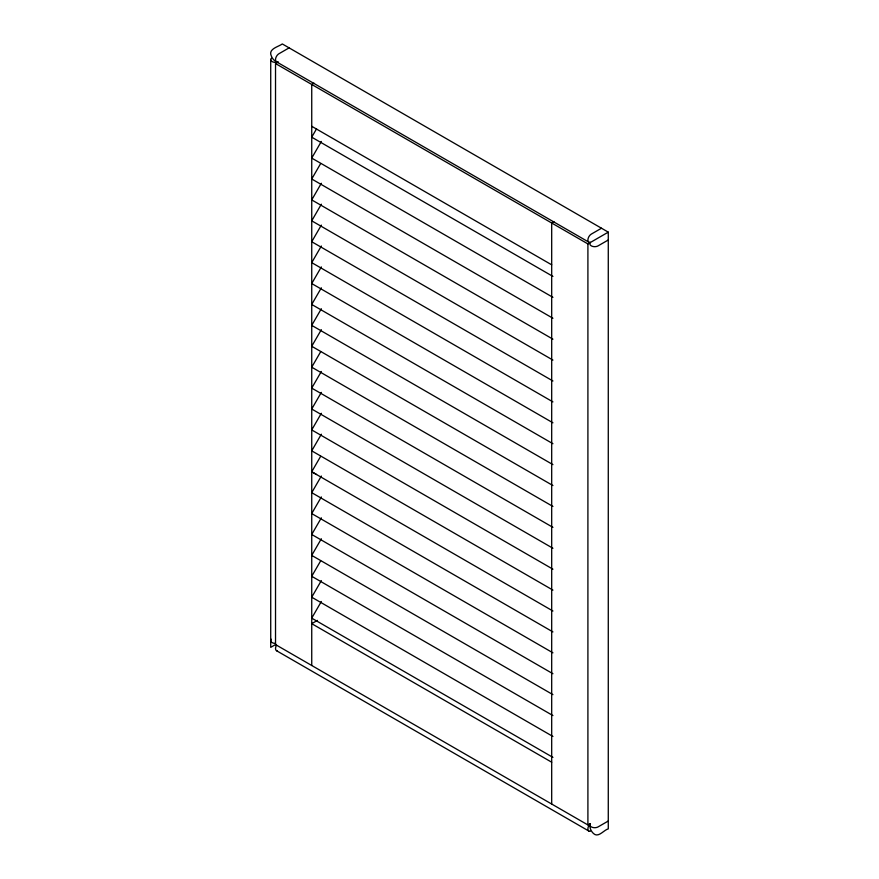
<?xml version="1.0" encoding="UTF-8"?>
<svg xmlns="http://www.w3.org/2000/svg" width="879" height="879" viewBox="0 0 879 879"><rect width="100%" height="100%" fill="white"/><g stroke="black" fill="none" stroke-linecap="round" stroke-linejoin="round"><path stroke-width="1.32" d="M590.062 824.744C589.446 828.007 591.149 831.292 593.457 833.501C598.368 838.214 603.664 830.062 608.279 828.864L608.279 232.144L282.313 43.95C278.171 46.939 267.853 48.883 271.358 56.08C272.391 58.53 274.16 60.915 276.764 61.783M316.539 128.861L311.737 137.179L552.924 276.424M321.34 141.453L311.737 158.088L552.924 297.333M320.659 163.549L311.737 178.997L552.924 318.253M321.34 183.272L311.737 199.907L552.924 339.162M321.34 204.192L311.737 220.827L552.924 360.071M321.34 225.101L311.737 241.736L552.924 380.981M321.34 246.01L311.737 262.645L552.924 401.89M321.34 266.919L311.737 283.554L552.924 422.799M321.34 287.829L311.737 304.464L552.924 443.719M321.34 308.738L311.737 325.373L552.924 464.628M321.34 329.658L311.737 346.282L552.924 485.538M320.659 351.754L311.737 367.202L552.924 506.447M321.34 371.476L311.737 388.111L552.924 527.356M321.34 392.386L311.737 409.021L552.924 548.265M321.34 413.295L311.737 429.93L552.924 569.174M321.34 434.204L311.737 450.839L552.924 590.095M316.539 474.528L311.737 471.748L320.659 456.311M321.34 476.033L311.737 492.669L552.924 631.913M321.34 496.943L311.737 513.578L552.924 652.822M321.34 517.852L311.737 534.487L552.924 673.732M321.34 538.761L311.737 555.396L552.924 694.641M320.659 560.857L311.737 576.305L552.924 715.561M321.34 580.579L311.737 597.215L552.924 736.47M321.34 601.5L311.737 618.135L552.924 757.379M289.103 47.873L278.918 53.751A4.802 2.769 -60 0 0 275.556 59.102A4.802 2.769 -60 0 0 278.039 61.969M270.721 59.629L270.721 647.362L275.523 644.582L275.523 63.552L277.786 62.244M314.001 83.153L311.737 84.461L311.737 665.502M553.957 221.695L551.693 223.002L551.693 804.032M601.489 228.221L591.303 234.111A4.802 2.769 -60 0 0 587.941 239.462A4.802 2.769 -60 0 0 590.424 242.318M275.523 63.552L587.908 243.912L608.279 232.144M608.279 239.989L598.094 245.867A4.802 2.769 0 0 1 592.303 246.307A4.802 2.769 0 0 1 590.062 243.186M317.396 620.409L311.737 623.672L551.693 762.214M275.523 644.582L587.908 824.941L590.172 823.634M608.279 821.019L598.094 826.897A4.802 2.769 0 0 1 592.303 827.337A4.802 2.769 0 0 1 590.062 824.227M276.511 61.827L588.897 242.186M311.737 126.29L551.693 264.821M311.737 471.748L552.924 611.004M276.511 650.702L588.897 831.062M587.908 243.912L587.908 824.941M277.918 62.035A4.802 2.769 0 0 1 272.127 61.596A4.802 2.769 0 0 1 271.358 58.245M277.215 650.921A4.802 2.769 -60 0 1 276.511 645.164M275.523 643.439A4.802 2.769 0 0 1 271.358 639.275M590.424 831.193A4.802 2.769 -60 0 1 587.908 828.864A4.802 2.769 -60 0 1 590.424 823.623"/></g></svg>
